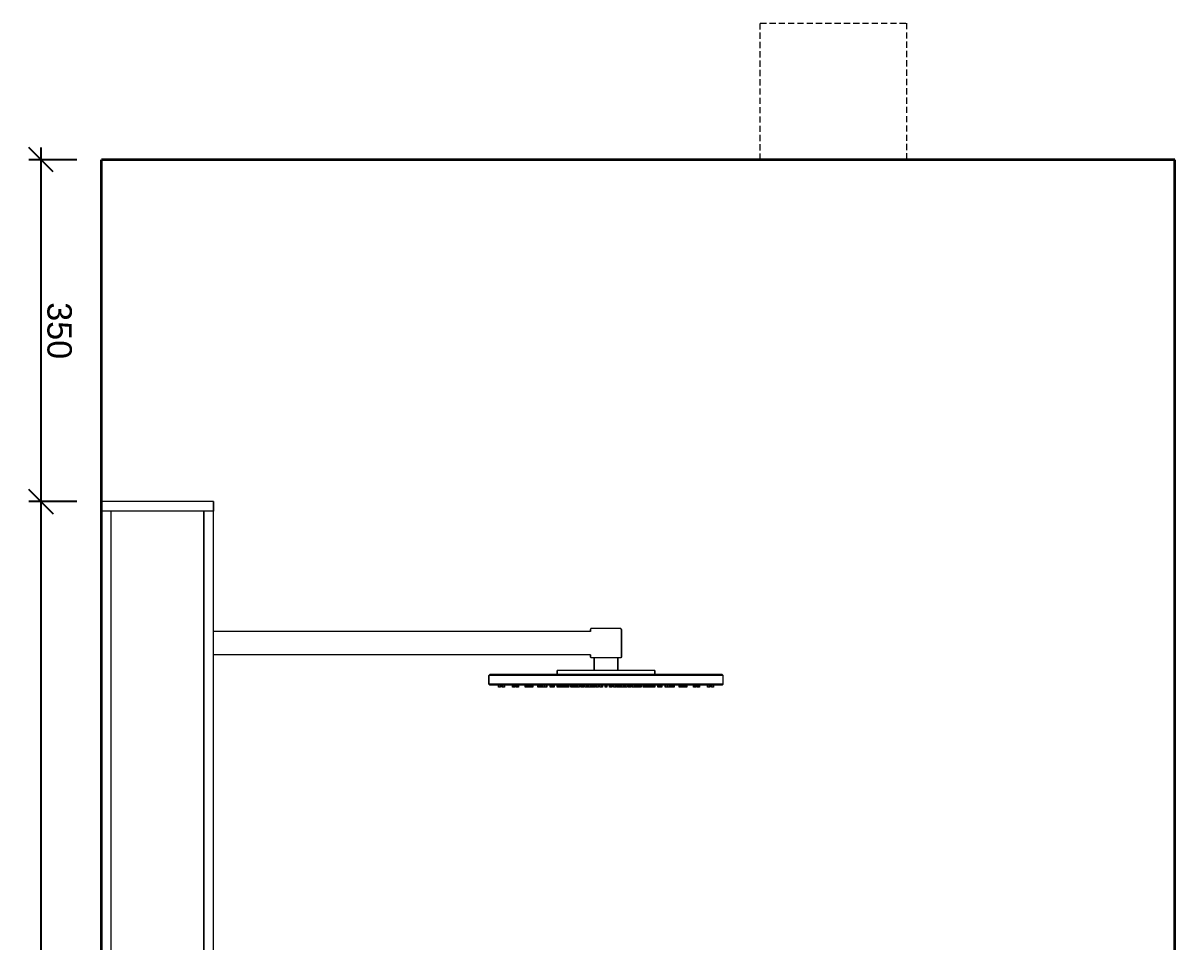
# Model space of a CAD drawing. Header units: millimetres. Extents: x 3767 to 22479, y 1034 to 12216.
# Drawn here: x 19497 to 20677, y 3227 to 4168 of the extents above; entities that cross this region are included whole.
import ezdxf

# ---------------------------------------------------------------- set-up
doc = ezdxf.new("R2010")
doc.units = ezdxf.units.MM
doc.linetypes.add('ČÁRKOVANÁ2', pattern=[9.525, 6.35, -3.175])
for name, color, linetype, lineweight in [('3', 7, 'ČÁRKOVANÁ2', 0), ('dim', 4, 'Continuous', 0), ('equipments', 137, 'Continuous', 13), ('section', 5, 'Continuous', 35)]:
    doc.layers.add(name, color=color, linetype=linetype, lineweight=lineweight)
doc.styles.add('ARIAL', font='arial.ttf')
doc.dimstyles.new('25', dxfattribs={"dimtxt": 25, "dimasz": 25, "dimexe": 12.5, "dimexo": 25, "dimgap": 6.25, "dimtad": 1, "dimdec": 0, "dimdsep": 46, "dimlunit": 6, "dimtxsty": 'ARIAL', "dimblk": 'OBLIQUE', "dimcen": 25, "dimdle": 12.5, "dimclrd": 256, "dimclre": 256, "dimclrt": 2, "dimadec": 0, "dimazin": 0, "dimtfac": 1, "dimtdec": 0, "dimtmove": 0, "dimatfit": 1, "dimldrblk": 'DOTSMALL', "dimfxl": 1, "dimtvp": 1, "dimtolj": 1, "dimtzin": 0, "dimarcsym": 0})

# ---------------------------------------------------------------- blocks, each defined once
blk = doc.blocks.new('A$C59824428')
at = {"layer": 'equipments'}
for p, q in [((522, 1932.8429), (522, 1922.8429)), ((522, 1932.8429), (637, 1932.8429)), ((522, 1922.8429), (522, 1932.8429)), ((637, 1932.8429), (637, 1922.8429)), ((637, 1922.8429), (637, 1932.8429)), ((522, 532.8429), (522, 1922.8429)), ((522, 532.8429), (522, 1922.8429)), ((522, 1922.8429), (637, 1922.8429)), ((522, 1922.8429), (532, 1922.8429)), ((532, 532.8429), (532, 1922.8429)), ((532, 1922.8429), (532, 1517.8429)), ((532, 1922.8429), (532, 1462.8429)), ((532, 1922.8429), (533.71, 1922.8429)), ((533.71, 1922.8429), (538.27, 1922.8429)), ((538.27, 1922.8429), (545.87, 1922.8429)), ((545.87, 1922.8429), (555.94, 1922.8429)), ((555.94, 1922.8429), (567.34, 1922.8429)), ((567.34, 1922.8429), (579.5, 1922.8429)), ((579.5, 1922.8429), (591.66, 1922.8429)), ((591.66, 1922.8429), (603.06, 1922.8429)), ((603.06, 1922.8429), (613.13, 1922.8429)), ((613.13, 1922.8429), (620.73, 1922.8429)), ((620.73, 1922.8429), (625.29, 1922.8429)), ((625.29, 1922.8429), (627, 1922.8429)), ((627, 532.8429), (627, 1922.8429)), ((627, 532.8429), (627, 1922.8429)), ((627, 1462.8429), (627, 1922.8429)), ((627, 1922.8429), (637, 1922.8429)), ((637, 532.8429), (637, 1922.8429)), ((637, 532.8429), (637, 1922.8429)), ((104, 1801.8429), (104.64, 1802.8429)), ((104, 1773.8429), (104, 1801.8429)), ((104, 1801.8429), (104, 1773.8429)), ((104.64, 1802.8429), (105.216, 1802.8429)), ((105.216, 1802.8429), (106.688, 1802.8429)), ((106.688, 1802.8429), (109.184, 1802.8429)), ((109.184, 1802.8429), (112.384, 1802.8429)), ((112.384, 1802.8429), (116.032, 1802.8429)), ((116.032, 1802.8429), (120, 1802.8429)), ((120, 1802.8429), (123.968, 1802.8429)), ((123.968, 1802.8429), (127.616, 1802.8429)), ((127.616, 1802.8429), (130.816, 1802.8429)), ((130.816, 1802.8429), (133.312, 1802.8429)), ((133.312, 1802.8429), (134.784, 1802.8429)), ((134.784, 1802.8429), (135.36, 1802.8429)), ((135.36, 1802.8429), (136, 1801.8429)), ((136, 1801.8429), (136, 1799.8332)), ((136, 1799.8332), (136, 1801.8429)), ((136, 1799.8429), (522, 1799.8429)), ((136, 1799.8429), (522, 1799.8429)), ((104, 1773.8429), (104.64, 1772.8429)), ((104.64, 1772.8429), (105.216, 1772.8429)), ((105.216, 1772.8429), (106.688, 1772.8429)), ((106.688, 1772.8429), (108, 1772.8429)), ((106.688, 1772.8429), (109.184, 1772.8429)), ((108, 1759.8429), (108, 1772.8429)), ((108, 1772.8429), (108, 1759.8429)), ((108, 1772.8429), (108.4, 1772.8429)), ((108.4, 1772.8429), (109.6, 1772.8429)), ((109.184, 1772.8429), (112.384, 1772.8429)), ((109.6, 1772.8429), (111.5, 1772.8429)), ((111.5, 1772.8429), (114, 1772.8429)), ((112.384, 1772.8429), (116.032, 1772.8429)), ((114, 1772.8429), (116.9, 1772.8429)), ((116.032, 1772.8429), (120, 1772.8429)), ((116.9, 1772.8429), (120, 1772.8429)), ((120, 1772.8429), (123.1, 1772.8429)), ((120, 1772.8429), (123.968, 1772.8429)), ((123.1, 1772.8429), (126, 1772.8429)), ((123.968, 1772.8429), (127.616, 1772.8429)), ((126, 1772.8429), (128.5, 1772.8429)), ((127.616, 1772.8429), (130.816, 1772.8429)), ((128.5, 1772.8429), (130.4, 1772.8429)), ((130.4, 1772.8429), (131.6, 1772.8429)), ((130.816, 1772.8429), (133.312, 1772.8429)), ((131.6, 1772.8429), (132, 1772.8429)), ((132, 1759.8429), (132, 1772.8429)), ((132, 1772.8429), (132, 1759.8429)), ((132, 1772.8429), (133.312, 1772.8429)), ((133.312, 1772.8429), (134.784, 1772.8429)), ((134.784, 1772.8429), (135.36, 1772.8429)), ((135.36, 1772.8429), (136, 1773.8429)), ((135.9589, 1775.8429), (522, 1775.8429)), ((136, 1775.8429), (136, 1773.8429)), ((136, 1773.8429), (136, 1775.8429)), ((70, 1759.8429), (70, 1755.8429)), ((70, 1759.8429), (70.5, 1759.8429)), ((70, 1755.8429), (70, 1759.8429)), ((70.5, 1759.8429), (71.8, 1759.8429)), ((71.8, 1759.8429), (73.9, 1759.8429)), ((73.9, 1759.8429), (76.7, 1759.8429)), ((76.7, 1759.8429), (80.4, 1759.8429)), ((80.4, 1759.8429), (84.7, 1759.8429)), ((84.7, 1759.8429), (89.6, 1759.8429)), ((89.6, 1759.8429), (95.1, 1759.8429)), ((95.1, 1759.8429), (100.9, 1759.8429)), ((100.9, 1759.8429), (107.1, 1759.8429)), ((107.1, 1759.8429), (113.5, 1759.8429)), ((113.5, 1759.8429), (120, 1759.8429)), ((120, 1759.8429), (126.5, 1759.8429)), ((126.5, 1759.8429), (132.9, 1759.8429)), ((132.9, 1759.8429), (139.1, 1759.8429)), ((139.1, 1759.8429), (144.9, 1759.8429)), ((144.9, 1759.8429), (150.4, 1759.8429)), ((150.4, 1759.8429), (155.3, 1759.8429)), ((155.3, 1759.8429), (159.6, 1759.8429)), ((159.6, 1759.8429), (163.3, 1759.8429)), ((163.3, 1759.8429), (166.1, 1759.8429)), ((166.1, 1759.8429), (168.2, 1759.8429)), ((168.2, 1759.8429), (169.5, 1759.8429)), ((169.5, 1759.8429), (170, 1759.8429)), ((170, 1755.8429), (170, 1759.8429)), ((170, 1759.8429), (170, 1755.8429)), ((0, 1754.8429), (1, 1755.8429)), ((0, 1754.8429), (1, 1755.8429)), ((0, 1754.8429), (1.2, 1754.8429)), ((0, 1754.8429), (1.2, 1754.8429)), ((0, 1745.8429), (0, 1754.8429)), ((1, 1755.8429), (2.2, 1755.8429)), ((1.2, 1754.8429), (4.3, 1754.8429)), ((1.2, 1754.8429), (4.3, 1754.8429)), ((2.2, 1755.8429), (5.3, 1755.8429)), ((2.2, 1755.8429), (5.3, 1755.8429)), ((4.3, 1754.8429), (9.4, 1754.8429)), ((4.3, 1754.8429), (9.4, 1754.8429)), ((5.3, 1755.8429), (10.3, 1755.8429)), ((9.4, 1754.8429), (16.1, 1754.8429)), ((10.3, 1755.8429), (16.9, 1755.8429)), ((16.1, 1754.8429), (25, 1754.8429)), ((16.9, 1755.8429), (25.8, 1755.8429)), ((25, 1754.8429), (35.3, 1754.8429)), ((25.8, 1755.8429), (36, 1755.8429)), ((35.3, 1754.8429), (47.1, 1754.8429)), ((36, 1755.8429), (47.7, 1755.8429)), ((47.1, 1754.8429), (60.3, 1754.8429)), ((47.7, 1755.8429), (60.8, 1755.8429)), ((60.3, 1754.8429), (74.2, 1754.8429)), ((60.8, 1755.8429), (74.5, 1755.8429)), ((74.2, 1754.8429), (89, 1754.8429)), ((74.5, 1755.8429), (89.3, 1755.8429)), ((89, 1754.8429), (104.4, 1754.8429)), ((89.3, 1755.8429), (104.4, 1755.8429)), ((104.4, 1755.8429), (120, 1755.8429)), ((104.4, 1754.8429), (120, 1754.8429)), ((120, 1755.8429), (135.6, 1755.8429)), ((120, 1754.8429), (135.6, 1754.8429)), ((135.6, 1755.8429), (150.7, 1755.8429)), ((135.6, 1754.8429), (151, 1754.8429)), ((150.7, 1755.8429), (165.5, 1755.8429)), ((151, 1754.8429), (165.8, 1754.8429)), ((165.5, 1755.8429), (179.2, 1755.8429)), ((165.8, 1754.8429), (179.7, 1754.8429)), ((179.2, 1755.8429), (192.3, 1755.8429)), ((179.7, 1754.8429), (192.9, 1754.8429)), ((192.3, 1755.8429), (204, 1755.8429)), ((192.9, 1754.8429), (204.7, 1754.8429)), ((204, 1755.8429), (214.2, 1755.8429)), ((204.7, 1754.8429), (215, 1754.8429)), ((214.2, 1755.8429), (223.1, 1755.8429)), ((215, 1754.8429), (223.9, 1754.8429)), ((223.1, 1755.8429), (229.7, 1755.8429)), ((223.9, 1754.8429), (230.6, 1754.8429)), ((229.7, 1755.8429), (234.7, 1755.8429)), ((230.6, 1754.8429), (235.7, 1754.8429)), ((234.7, 1755.8429), (237.8, 1755.8429)), ((235.7, 1754.8429), (238.8, 1754.8429)), ((237.8, 1755.8429), (239, 1755.8429)), ((238.8, 1754.8429), (240, 1754.8429)), ((239, 1755.8429), (240, 1754.8429)), ((240, 1745.8429), (240, 1754.8429)), ((240, 1754.8429), (240, 1745.8429)), ((0, 1745.8429), (1, 1744.8429)), ((0, 1745.8429), (1.2, 1745.8429)), ((0, 1745.8429), (1, 1744.8429)), ((0, 1745.8429), (1.2, 1745.8429)), ((1, 1744.8429), (2.2, 1744.8429)), ((1.2, 1745.8429), (4.3, 1745.8429)), ((1.2, 1745.8429), (4.3, 1745.8429)), ((2.2, 1744.8429), (5.3, 1744.8429)), ((4.3, 1745.8429), (9.4, 1745.8429)), ((5.3, 1744.8429), (10, 1744.8429)), ((5.3, 1744.8429), (10.3, 1744.8429)), ((9.4, 1745.8429), (16.1, 1745.8429)), ((10, 1742.8429), (10, 1744.8429)), ((10, 1744.8429), (12, 1744.8429)), ((10, 1744.8429), (10, 1742.8429)), ((10, 1742.8429), (12, 1742.8429)), ((10.3, 1744.8429), (16.9, 1744.8429)), ((12, 1742.8429), (12, 1744.8429)), ((12, 1744.8429), (13.4893, 1744.8429)), ((12, 1744.8429), (12, 1742.8429)), ((13.4893, 1744.8429), (13.4893, 1742.8429)), ((13.4893, 1744.8429), (14.007, 1744.8429)), ((13.4893, 1742.8429), (13.4893, 1744.8429)), ((13.4893, 1742.8429), (15.4212, 1742.8429)), ((13.4893, 1742.8429), (14.007, 1742.8429)), ((14.007, 1744.8429), (15.9388, 1744.8429)), ((14.007, 1744.8429), (14.007, 1742.8429)), ((14.007, 1742.8429), (14.007, 1744.8429)), ((14.007, 1742.8429), (15.9388, 1742.8429)), ((15.4212, 1742.8429), (15.9388, 1742.8429)), ((15.9388, 1742.8429), (15.9388, 1744.8429)), ((15.9388, 1744.8429), (16.9, 1744.8429)), ((15.9388, 1744.8429), (15.9388, 1742.8429)), ((16.1, 1745.8429), (25, 1745.8429)), ((16.9, 1744.8429), (24.2372, 1744.8429)), ((16.9, 1744.8429), (25.8, 1744.8429)), ((24.2372, 1744.8429), (24.2372, 1742.8429)), ((24.2372, 1744.8429), (25.2372, 1744.8429)), ((24.2372, 1742.8429), (24.2372, 1744.8429)), ((24.2372, 1742.8429), (25.9693, 1742.8429)), ((24.2372, 1742.8429), (25.2372, 1742.8429)), ((25, 1745.8429), (35.3, 1745.8429)), ((25, 1742.8429), (27, 1742.8429)), ((25.2372, 1744.8429), (26.9693, 1744.8429)), ((25.2372, 1744.8429), (25.2372, 1742.8429)), ((25.2372, 1742.8429), (25.2372, 1744.8429)), ((25.2372, 1742.8429), (26.9693, 1742.8429)), ((25.8, 1744.8429), (36, 1744.8429)), ((25.9693, 1742.8429), (26.9693, 1742.8429)), ((26.9693, 1742.8429), (26.9693, 1744.8429)), ((26.9693, 1744.8429), (26.9693, 1742.8429)), ((27, 1742.8429), (27, 1744.8429)), ((27, 1744.8429), (27.9782, 1744.8429)), ((27, 1744.8429), (27, 1742.8429)), ((27.9782, 1744.8429), (27.9782, 1742.8429)), ((27.9782, 1744.8429), (28.4959, 1744.8429)), ((27.9782, 1742.8429), (27.9782, 1744.8429)), ((27.9782, 1742.8429), (29.9101, 1742.8429)), ((27.9782, 1742.8429), (28.4959, 1742.8429)), ((28.4959, 1742.8429), (28.4959, 1744.8429)), ((28.4959, 1744.8429), (30.4277, 1744.8429)), ((28.4959, 1744.8429), (28.4959, 1742.8429)), ((28.4959, 1742.8429), (30.4277, 1742.8429)), ((29.9101, 1742.8429), (30.4277, 1742.8429)), ((30.4277, 1742.8429), (30.4277, 1744.8429)), ((30.4277, 1744.8429), (36, 1744.8429)), ((30.4277, 1744.8429), (30.4277, 1742.8429)), ((35.3, 1745.8429), (47.1, 1745.8429)), ((36, 1744.8429), (37.2276, 1744.8429)), ((36, 1744.8429), (47.7, 1744.8429)), ((37.2276, 1742.8429), (37.2276, 1744.8429)), ((37.2276, 1744.8429), (37.2276, 1742.8429)), ((37.2276, 1744.8429), (38.2276, 1744.8429)), ((37.2276, 1742.8429), (38.9596, 1742.8429)), ((37.2276, 1742.8429), (38.2276, 1742.8429)), ((38.2276, 1742.8429), (38.2276, 1744.8429)), ((38.2276, 1744.8429), (39.9596, 1744.8429)), ((38.2276, 1744.8429), (38.2276, 1742.8429)), ((38.2276, 1742.8429), (39.9596, 1742.8429)), ((38.9596, 1742.8429), (39.9596, 1742.8429)), ((39.9596, 1742.8429), (39.9596, 1744.8429)), ((39.9596, 1744.8429), (39.9596, 1742.8429)), ((40, 1742.8429), (40, 1744.8429)), ((40, 1744.8429), (41.5111, 1744.8429)), ((40, 1744.8429), (40, 1742.8429)), ((40, 1742.8429), (42, 1742.8429)), ((41.5111, 1744.8429), (42.9254, 1744.8429)), ((41.5111, 1744.8429), (41.5111, 1742.8429)), ((41.5111, 1742.8429), (41.5111, 1744.8429)), ((41.5111, 1742.8429), (42.9254, 1742.8429)), ((42.4671, 1742.8429), (44.399, 1742.8429)), ((42.4671, 1742.8429), (42.9848, 1742.8429)), ((42.9254, 1744.8429), (44.3396, 1744.8429)), ((42.9254, 1744.8429), (42.9254, 1742.8429)), ((42.9254, 1742.8429), (42.9254, 1744.8429)), ((42.9254, 1742.8429), (44.3396, 1742.8429)), ((42.9848, 1742.8429), (44.9166, 1742.8429)), ((44.3396, 1742.8429), (44.3396, 1744.8429)), ((44.3396, 1744.8429), (44.9166, 1744.8429)), ((44.3396, 1744.8429), (44.3396, 1742.8429)), ((44.399, 1742.8429), (44.9166, 1742.8429)), ((44.9166, 1742.8429), (44.9166, 1744.8429)), ((44.9166, 1744.8429), (47.7, 1744.8429)), ((44.9166, 1744.8429), (44.9166, 1742.8429)), ((47.1, 1745.8429), (60.3, 1745.8429)), ((47.7, 1744.8429), (50.218, 1744.8429)), ((47.7, 1744.8429), (60.8, 1744.8429)), ((50.218, 1742.8429), (50.218, 1744.8429)), ((50.218, 1744.8429), (50.218, 1742.8429)), ((50.218, 1744.8429), (51.218, 1744.8429)), ((50.218, 1742.8429), (51.95, 1742.8429)), ((50.218, 1742.8429), (51.218, 1742.8429)), ((51.218, 1742.8429), (51.218, 1744.8429)), ((51.218, 1744.8429), (52.1177, 1744.8429)), ((51.218, 1744.8429), (51.218, 1742.8429)), ((51.218, 1742.8429), (52.95, 1742.8429)), ((51.95, 1742.8429), (52.95, 1742.8429)), ((52.1177, 1744.8429), (53.532, 1744.8429)), ((52.1177, 1744.8429), (52.1177, 1742.8429)), ((52.1177, 1742.8429), (52.1177, 1744.8429)), ((52.1177, 1742.8429), (53.532, 1742.8429)), ((53.532, 1742.8429), (53.532, 1744.8429)), ((53.532, 1744.8429), (54.9462, 1744.8429)), ((53.532, 1744.8429), (53.532, 1742.8429)), ((53.532, 1742.8429), (54.9462, 1742.8429)), ((54.9462, 1742.8429), (54.9462, 1744.8429)), ((54.9462, 1744.8429), (55, 1744.8429)), ((54.9462, 1744.8429), (54.9462, 1742.8429)), ((55, 1742.8429), (55, 1744.8429)), ((55, 1744.8429), (56.956, 1744.8429)), ((55, 1744.8429), (55, 1742.8429)), ((55, 1742.8429), (57, 1742.8429)), ((56.956, 1744.8429), (57.4736, 1744.8429)), ((56.956, 1744.8429), (56.956, 1742.8429)), ((56.956, 1742.8429), (56.956, 1744.8429)), ((56.956, 1742.8429), (58.8879, 1742.8429)), ((56.956, 1742.8429), (57.4736, 1742.8429)), ((57.4736, 1744.8429), (59.4055, 1744.8429)), ((57.4736, 1744.8429), (57.4736, 1742.8429)), ((57.4736, 1742.8429), (57.4736, 1744.8429)), ((57.4736, 1742.8429), (59.4055, 1742.8429)), ((58.8879, 1742.8429), (59.4055, 1742.8429)), ((59.4055, 1742.8429), (59.4055, 1744.8429)), ((59.4055, 1744.8429), (60.8, 1744.8429)), ((59.4055, 1744.8429), (59.4055, 1742.8429)), ((60.3, 1745.8429), (74.2, 1745.8429)), ((60.8, 1744.8429), (62.7243, 1744.8429)), ((60.8, 1744.8429), (74.5, 1744.8429)), ((62.7243, 1742.8429), (62.7243, 1744.8429)), ((62.7243, 1744.8429), (62.7243, 1742.8429)), ((62.7243, 1744.8429), (64.134, 1744.8429)), ((62.7243, 1742.8429), (64.1386, 1742.8429)), ((63.2083, 1742.8429), (64.9404, 1742.8429)), ((63.2083, 1742.8429), (64.2084, 1742.8429)), ((64.134, 1744.8429), (65.866, 1744.8429)), ((64.134, 1744.8429), (64.134, 1742.8429)), ((64.134, 1742.8429), (64.134, 1744.8429)), ((64.134, 1742.8429), (65.134, 1742.8429)), ((64.134, 1742.8429), (65.866, 1742.8429)), ((64.1386, 1742.8429), (65.5528, 1742.8429)), ((64.2084, 1742.8429), (65.9404, 1742.8429)), ((64.9404, 1742.8429), (65.9404, 1742.8429)), ((65.134, 1742.8429), (66.866, 1742.8429)), ((65.866, 1742.8429), (65.866, 1744.8429)), ((65.866, 1744.8429), (66.866, 1744.8429)), ((65.866, 1744.8429), (65.866, 1742.8429)), ((65.866, 1742.8429), (66.866, 1742.8429)), ((66.866, 1742.8429), (66.866, 1744.8429)), ((66.866, 1744.8429), (70, 1744.8429)), ((66.866, 1744.8429), (66.866, 1742.8429)), ((70, 1742.8429), (70, 1744.8429)), ((70, 1744.8429), (71.4449, 1744.8429)), ((70, 1744.8429), (70, 1742.8429)), ((70, 1742.8429), (72, 1742.8429)), ((71.4449, 1742.8429), (71.4449, 1744.8429)), ((71.4449, 1744.8429), (71.634, 1744.8429)), ((71.4449, 1744.8429), (71.4449, 1742.8429)), ((71.4449, 1742.8429), (73.3767, 1742.8429)), ((71.4449, 1742.8429), (71.9625, 1742.8429)), ((71.634, 1742.8429), (71.634, 1744.8429)), ((71.634, 1744.8429), (73.366, 1744.8429)), ((71.634, 1744.8429), (71.634, 1742.8429)), ((71.634, 1742.8429), (72.634, 1742.8429)), ((71.634, 1742.8429), (73.366, 1742.8429)), ((71.9625, 1742.8429), (73.8944, 1742.8429)), ((72.634, 1742.8429), (74.366, 1742.8429)), ((73.331, 1742.8429), (74.7452, 1742.8429)), ((73.366, 1742.8429), (73.366, 1744.8429)), ((73.366, 1744.8429), (74.366, 1744.8429)), ((73.366, 1744.8429), (73.366, 1742.8429)), ((73.366, 1742.8429), (74.366, 1742.8429)), ((73.3767, 1742.8429), (73.8944, 1742.8429)), ((74.2, 1745.8429), (89, 1745.8429)), ((74.366, 1742.8429), (74.366, 1744.8429)), ((74.366, 1744.8429), (74.366, 1742.8429)), ((74.366, 1744.8429), (74.7452, 1744.8429)), ((74.5, 1744.8429), (89.3, 1744.8429)), ((74.7452, 1742.8429), (74.7452, 1744.8429)), ((74.7452, 1744.8429), (76.1594, 1744.8429)), ((74.7452, 1744.8429), (74.7452, 1742.8429)), ((74.7452, 1742.8429), (76.1594, 1742.8429)), ((76.1594, 1742.8429), (76.1594, 1744.8429)), ((76.1594, 1744.8429), (76.1594, 1742.8429)), ((76.1987, 1742.8429), (76.1987, 1744.8429)), ((76.1987, 1744.8429), (76.1987, 1742.8429)), ((76.1987, 1744.8429), (77.1987, 1744.8429)), ((76.1987, 1742.8429), (77.9308, 1742.8429)), ((76.1987, 1742.8429), (77.1987, 1742.8429)), ((77.1987, 1742.8429), (77.1987, 1744.8429)), ((77.1987, 1744.8429), (78.9308, 1744.8429)), ((77.1987, 1744.8429), (77.1987, 1742.8429)), ((77.1987, 1742.8429), (78.9308, 1742.8429)), ((77.9308, 1742.8429), (78.9308, 1742.8429)), ((78.9308, 1742.8429), (78.9308, 1744.8429)), ((78.9308, 1744.8429), (79.134, 1744.8429)), ((78.9308, 1744.8429), (78.9308, 1742.8429)), ((79.134, 1744.8429), (79.134, 1742.8429)), ((79.134, 1744.8429), (80.866, 1744.8429)), ((79.134, 1742.8429), (79.134, 1744.8429)), ((79.134, 1742.8429), (80.134, 1742.8429)), ((79.134, 1742.8429), (80.866, 1742.8429)), ((80.134, 1742.8429), (81.866, 1742.8429)), ((80.866, 1742.8429), (80.866, 1744.8429)), ((80.866, 1744.8429), (81.866, 1744.8429)), ((80.866, 1744.8429), (80.866, 1742.8429)), ((80.866, 1742.8429), (81.866, 1742.8429)), ((81.866, 1742.8429), (81.866, 1744.8429)), ((81.866, 1744.8429), (83.9376, 1744.8429)), ((81.866, 1744.8429), (81.866, 1742.8429)), ((83.9376, 1742.8429), (83.9376, 1744.8429)), ((83.9376, 1744.8429), (83.9376, 1742.8429)), ((83.9376, 1744.8429), (85.3518, 1744.8429)), ((83.9376, 1742.8429), (85.3518, 1742.8429)), ((85, 1742.8429), (87, 1742.8429)), ((85.3518, 1742.8429), (85.3518, 1744.8429)), ((85.3518, 1744.8429), (86.634, 1744.8429)), ((85.3518, 1744.8429), (85.3518, 1742.8429)), ((85.3518, 1742.8429), (86.766, 1742.8429)), ((85.9338, 1742.8429), (87.8656, 1742.8429)), ((85.9338, 1742.8429), (86.4514, 1742.8429)), ((86.4514, 1742.8429), (88.3833, 1742.8429)), ((86.634, 1744.8429), (88.366, 1744.8429)), ((86.634, 1744.8429), (86.634, 1742.8429)), ((86.634, 1742.8429), (86.634, 1744.8429)), ((86.634, 1742.8429), (87.634, 1742.8429)), ((86.634, 1742.8429), (88.366, 1742.8429)), ((87.634, 1742.8429), (89.366, 1742.8429)), ((87.8656, 1742.8429), (88.3833, 1742.8429)), ((88.366, 1742.8429), (88.366, 1744.8429)), ((88.366, 1744.8429), (89.366, 1744.8429)), ((88.366, 1744.8429), (88.366, 1742.8429)), ((88.366, 1742.8429), (89.366, 1742.8429)), ((89, 1745.8429), (104.4, 1745.8429)), ((89.1891, 1742.8429), (90.9212, 1742.8429)), ((89.1891, 1742.8429), (90.1891, 1742.8429)), ((89.3, 1744.8429), (104.4, 1744.8429)), ((89.366, 1742.8429), (89.366, 1744.8429)), ((89.366, 1744.8429), (90.1891, 1744.8429)), ((89.366, 1744.8429), (89.366, 1742.8429)), ((90.1891, 1742.8429), (90.1891, 1744.8429)), ((90.1891, 1744.8429), (90.564, 1744.8429)), ((90.1891, 1744.8429), (90.1891, 1742.8429)), ((90.1891, 1742.8429), (91.9212, 1742.8429)), ((90.564, 1744.8429), (92.4958, 1744.8429)), ((90.564, 1744.8429), (90.564, 1742.8429)), ((90.564, 1742.8429), (90.564, 1744.8429)), ((90.564, 1742.8429), (91.0816, 1742.8429)), ((90.564, 1742.8429), (92.4958, 1742.8429)), ((90.9212, 1742.8429), (91.9212, 1742.8429)), ((91.0816, 1742.8429), (93.0135, 1742.8429)), ((92.4958, 1744.8429), (93.0135, 1744.8429)), ((92.4958, 1744.8429), (92.4958, 1742.8429)), ((92.4958, 1742.8429), (92.4958, 1744.8429)), ((92.4958, 1742.8429), (93.0135, 1742.8429)), ((93.0135, 1742.8429), (93.0135, 1744.8429)), ((93.0135, 1744.8429), (94.134, 1744.8429)), ((93.0135, 1744.8429), (93.0135, 1742.8429)), ((94.134, 1742.8429), (94.134, 1744.8429)), ((94.134, 1744.8429), (94.134, 1742.8429)), ((94.134, 1744.8429), (94.4463, 1744.8429)), ((94.134, 1742.8429), (95.134, 1742.8429)), ((94.134, 1742.8429), (95.866, 1742.8429)), ((94.4463, 1742.8429), (94.4463, 1744.8429)), ((94.4463, 1744.8429), (96.3781, 1744.8429)), ((94.4463, 1744.8429), (94.4463, 1742.8429)), ((94.4463, 1742.8429), (94.9639, 1742.8429)), ((94.4463, 1742.8429), (96.3781, 1742.8429)), ((94.5442, 1742.8429), (95.9584, 1742.8429)), ((94.9639, 1742.8429), (96.8958, 1742.8429)), ((95.134, 1742.8429), (96.866, 1742.8429)), ((95.866, 1742.8429), (96.866, 1742.8429)), ((95.9584, 1742.8429), (97.3726, 1742.8429)), ((96.3781, 1742.8429), (96.3781, 1744.8429)), ((96.3781, 1744.8429), (96.8958, 1744.8429)), ((96.3781, 1744.8429), (96.3781, 1742.8429)), ((96.3781, 1742.8429), (96.8958, 1742.8429)), ((96.8958, 1742.8429), (96.8958, 1744.8429)), ((96.8958, 1744.8429), (97.3726, 1744.8429)), ((96.8958, 1744.8429), (96.8958, 1742.8429)), ((97.3726, 1742.8429), (97.3726, 1744.8429)), ((97.3726, 1744.8429), (98.3286, 1744.8429)), ((97.3726, 1744.8429), (97.3726, 1742.8429)), ((98.3286, 1744.8429), (98.3286, 1742.8429)), ((98.3286, 1744.8429), (100.26, 1744.8429)), ((98.3286, 1742.8429), (98.3286, 1744.8429)), ((98.3286, 1742.8429), (98.8462, 1742.8429)), ((98.3286, 1742.8429), (100.26, 1742.8429)), ((98.8462, 1742.8429), (100.778, 1742.8429)), ((100, 1742.8429), (102, 1742.8429)), ((100.26, 1744.8429), (100.778, 1744.8429)), ((100.26, 1744.8429), (100.26, 1742.8429)), ((100.26, 1742.8429), (100.26, 1744.8429)), ((100.26, 1742.8429), (100.778, 1742.8429)), ((100.423, 1742.8429), (102.355, 1742.8429)), ((100.423, 1742.8429), (100.94, 1742.8429)), ((100.778, 1742.8429), (100.778, 1744.8429)), ((100.778, 1744.8429), (100.94, 1744.8429)), ((100.778, 1744.8429), (100.778, 1742.8429)), ((100.94, 1742.8429), (100.94, 1744.8429)), ((100.94, 1744.8429), (101.634, 1744.8429)), ((100.94, 1744.8429), (100.94, 1742.8429)), ((100.94, 1742.8429), (102.872, 1742.8429)), ((101.634, 1742.8429), (101.634, 1744.8429)), ((101.634, 1744.8429), (102.211, 1744.8429)), ((101.634, 1744.8429), (101.634, 1742.8429)), ((101.634, 1742.8429), (102.634, 1742.8429)), ((101.634, 1742.8429), (103.366, 1742.8429)), ((102.179, 1742.8429), (103.912, 1742.8429)), ((102.179, 1742.8429), (103.179, 1742.8429)), ((102.211, 1742.8429), (102.211, 1744.8429)), ((102.211, 1744.8429), (104.143, 1744.8429)), ((102.211, 1744.8429), (102.211, 1742.8429)), ((102.211, 1742.8429), (102.728, 1742.8429)), ((102.211, 1742.8429), (104.143, 1742.8429)), ((102.355, 1742.8429), (102.872, 1742.8429)), ((102.634, 1742.8429), (104.366, 1742.8429)), ((102.728, 1742.8429), (104.66, 1742.8429)), ((103.179, 1742.8429), (104.912, 1742.8429)), ((103.366, 1742.8429), (104.366, 1742.8429)), ((103.912, 1742.8429), (104.912, 1742.8429)), ((104.143, 1742.8429), (104.143, 1744.8429)), ((104.143, 1744.8429), (104.66, 1744.8429)), ((104.143, 1744.8429), (104.143, 1742.8429)), ((104.143, 1742.8429), (104.66, 1742.8429)), ((104.4, 1745.8429), (120, 1745.8429)), ((104.4, 1744.8429), (120, 1744.8429)), ((104.66, 1742.8429), (104.66, 1744.8429)), ((104.66, 1744.8429), (104.912, 1744.8429)), ((104.66, 1744.8429), (104.66, 1742.8429)), ((104.912, 1742.8429), (104.912, 1744.8429)), ((104.912, 1744.8429), (105.151, 1744.8429)), ((104.912, 1744.8429), (104.912, 1742.8429)), ((105.151, 1742.8429), (105.151, 1744.8429)), ((105.151, 1744.8429), (105.151, 1742.8429)), ((105.151, 1744.8429), (106.093, 1744.8429)), ((105.151, 1742.8429), (106.565, 1742.8429)), ((106.093, 1744.8429), (108.025, 1744.8429)), ((106.093, 1744.8429), (106.093, 1742.8429)), ((106.093, 1742.8429), (106.093, 1744.8429)), ((106.093, 1742.8429), (106.611, 1742.8429)), ((106.093, 1742.8429), (108.025, 1742.8429)), ((106.565, 1742.8429), (107.979, 1742.8429)), ((106.611, 1742.8429), (108.543, 1742.8429)), ((108.025, 1742.8429), (108.025, 1744.8429)), ((108.025, 1744.8429), (108.543, 1744.8429)), ((108.025, 1744.8429), (108.025, 1742.8429)), ((108.025, 1742.8429), (108.543, 1742.8429)), ((108.543, 1742.8429), (108.543, 1744.8429)), ((108.543, 1744.8429), (109.134, 1744.8429)), ((108.543, 1744.8429), (108.543, 1742.8429)), ((109.134, 1742.8429), (109.134, 1744.8429)), ((109.134, 1744.8429), (109.134, 1742.8429)), ((109.134, 1744.8429), (109.975, 1744.8429)), ((109.134, 1742.8429), (110.134, 1742.8429)), ((109.134, 1742.8429), (110.866, 1742.8429)), ((109.975, 1742.8429), (109.975, 1744.8429)), ((109.975, 1744.8429), (111.907, 1744.8429)), ((109.975, 1744.8429), (109.975, 1742.8429)), ((109.975, 1742.8429), (110.493, 1742.8429)), ((109.975, 1742.8429), (111.907, 1742.8429)), ((110.134, 1742.8429), (111.866, 1742.8429)), ((110.493, 1742.8429), (112.425, 1742.8429)), ((110.866, 1742.8429), (111.866, 1742.8429)), ((111.907, 1742.8429), (111.907, 1744.8429)), ((111.907, 1744.8429), (112.425, 1744.8429)), ((111.907, 1744.8429), (111.907, 1742.8429)), ((111.907, 1742.8429), (112.425, 1742.8429)), ((112.425, 1742.8429), (112.425, 1744.8429)), ((112.425, 1744.8429), (113.858, 1744.8429)), ((112.425, 1744.8429), (112.425, 1742.8429)), ((113.858, 1744.8429), (113.858, 1742.8429)), ((113.858, 1744.8429), (115.79, 1744.8429)), ((113.858, 1742.8429), (113.858, 1744.8429)), ((113.858, 1742.8429), (114.375, 1742.8429)), ((113.858, 1742.8429), (115.79, 1742.8429)), ((114.375, 1742.8429), (116.307, 1742.8429)), ((115.79, 1744.8429), (116.307, 1744.8429)), ((115.79, 1744.8429), (115.79, 1742.8429)), ((115.79, 1742.8429), (115.79, 1744.8429)), ((115.79, 1742.8429), (116.307, 1742.8429)), ((116.307, 1742.8429), (116.307, 1744.8429)), ((116.307, 1744.8429), (119, 1744.8429)), ((116.307, 1744.8429), (116.307, 1742.8429)), ((119, 1744.8429), (119, 1742.8429)), ((119, 1744.8429), (121, 1744.8429)), ((119, 1742.8429), (119, 1744.8429)), ((119, 1742.8429), (121, 1742.8429)), ((120, 1745.8429), (135.6, 1745.8429)), ((120, 1744.8429), (135.6, 1744.8429)), ((121, 1744.8429), (121, 1742.8429)), ((121, 1744.8429), (123.693, 1744.8429)), ((121, 1742.8429), (121, 1744.8429)), ((123.693, 1742.8429), (123.693, 1744.8429)), ((123.693, 1744.8429), (123.693, 1742.8429)), ((123.693, 1744.8429), (124.21, 1744.8429)), ((123.693, 1742.8429), (124.21, 1742.8429)), ((123.693, 1742.8429), (125.625, 1742.8429)), ((124.21, 1742.8429), (124.21, 1744.8429)), ((124.21, 1744.8429), (124.21, 1742.8429)), ((124.21, 1744.8429), (126.142, 1744.8429)), ((124.21, 1742.8429), (126.142, 1742.8429)), ((125.625, 1742.8429), (126.142, 1742.8429)), ((126.142, 1742.8429), (126.142, 1744.8429)), ((126.142, 1744.8429), (126.142, 1742.8429)), ((126.142, 1744.8429), (127.575, 1744.8429)), ((127.575, 1742.8429), (127.575, 1744.8429)), ((127.575, 1744.8429), (127.575, 1742.8429)), ((127.575, 1744.8429), (128.093, 1744.8429)), ((127.575, 1742.8429), (128.093, 1742.8429)), ((127.575, 1742.8429), (129.507, 1742.8429)), ((128.093, 1742.8429), (128.093, 1744.8429)), ((128.093, 1744.8429), (128.093, 1742.8429)), ((128.093, 1744.8429), (130.025, 1744.8429)), ((128.093, 1742.8429), (130.025, 1742.8429)), ((128.134, 1742.8429), (129.134, 1742.8429)), ((128.134, 1742.8429), (129.866, 1742.8429)), ((129.134, 1742.8429), (130.866, 1742.8429)), ((129.507, 1742.8429), (130.025, 1742.8429)), ((129.866, 1742.8429), (130.866, 1742.8429)), ((130.025, 1742.8429), (130.025, 1744.8429)), ((130.025, 1744.8429), (130.025, 1742.8429)), ((130.025, 1744.8429), (130.866, 1744.8429)), ((130.866, 1742.8429), (130.866, 1744.8429)), ((130.866, 1744.8429), (130.866, 1742.8429)), ((130.866, 1744.8429), (131.457, 1744.8429)), ((131.457, 1742.8429), (131.457, 1744.8429)), ((131.457, 1744.8429), (131.457, 1742.8429)), ((131.457, 1744.8429), (131.975, 1744.8429)), ((131.457, 1742.8429), (131.975, 1742.8429)), ((131.457, 1742.8429), (133.389, 1742.8429)), ((131.975, 1742.8429), (131.975, 1744.8429)), ((131.975, 1744.8429), (131.975, 1742.8429)), ((131.975, 1744.8429), (133.907, 1744.8429)), ((131.975, 1742.8429), (133.907, 1742.8429)), ((132.021, 1742.8429), (133.435, 1742.8429)), ((133.389, 1742.8429), (133.907, 1742.8429)), ((133.435, 1742.8429), (134.849, 1742.8429)), ((133.907, 1742.8429), (133.907, 1744.8429)), ((133.907, 1744.8429), (133.907, 1742.8429)), ((133.907, 1744.8429), (134.849, 1744.8429)), ((134.849, 1742.8429), (134.849, 1744.8429)), ((134.849, 1744.8429), (134.849, 1742.8429)), ((134.849, 1744.8429), (135.088, 1744.8429)), ((135.088, 1742.8429), (135.088, 1744.8429)), ((135.088, 1744.8429), (135.088, 1742.8429)), ((135.088, 1744.8429), (135.34, 1744.8429)), ((135.088, 1742.8429), (136.821, 1742.8429)), ((135.088, 1742.8429), (136.088, 1742.8429)), ((135.34, 1742.8429), (135.34, 1744.8429)), ((135.34, 1744.8429), (135.34, 1742.8429)), ((135.34, 1744.8429), (135.857, 1744.8429)), ((135.34, 1742.8429), (135.857, 1742.8429)), ((135.34, 1742.8429), (137.272, 1742.8429)), ((135.6, 1745.8429), (151, 1745.8429)), ((135.6, 1744.8429), (150.7, 1744.8429)), ((135.634, 1742.8429), (136.634, 1742.8429)), ((135.634, 1742.8429), (137.366, 1742.8429)), ((135.857, 1742.8429), (135.857, 1744.8429)), ((135.857, 1744.8429), (135.857, 1742.8429)), ((135.857, 1744.8429), (137.789, 1744.8429)), ((135.857, 1742.8429), (137.789, 1742.8429)), ((136.088, 1742.8429), (137.821, 1742.8429)), ((136.634, 1742.8429), (138.366, 1742.8429)), ((136.821, 1742.8429), (137.821, 1742.8429)), ((137.128, 1742.8429), (139.06, 1742.8429)), ((137.128, 1742.8429), (137.645, 1742.8429)), ((137.272, 1742.8429), (137.789, 1742.8429)), ((137.366, 1742.8429), (138.366, 1742.8429)), ((137.645, 1742.8429), (139.577, 1742.8429)), ((137.789, 1742.8429), (137.789, 1744.8429)), ((137.789, 1744.8429), (137.789, 1742.8429)), ((137.789, 1744.8429), (138.366, 1744.8429)), ((138, 1742.8429), (140, 1742.8429)), ((138.366, 1742.8429), (138.366, 1744.8429)), ((138.366, 1744.8429), (138.366, 1742.8429)), ((138.366, 1744.8429), (139.06, 1744.8429)), ((139.06, 1742.8429), (139.06, 1744.8429)), ((139.06, 1744.8429), (139.06, 1742.8429)), ((139.06, 1744.8429), (139.222, 1744.8429)), ((139.06, 1742.8429), (139.577, 1742.8429)), ((139.222, 1742.8429), (139.222, 1744.8429)), ((139.222, 1744.8429), (139.222, 1742.8429)), ((139.222, 1744.8429), (139.74, 1744.8429)), ((139.222, 1742.8429), (139.74, 1742.8429)), ((139.222, 1742.8429), (141.154, 1742.8429)), ((139.74, 1742.8429), (139.74, 1744.8429)), ((139.74, 1744.8429), (139.74, 1742.8429)), ((139.74, 1744.8429), (141.671, 1744.8429)), ((139.74, 1742.8429), (141.671, 1742.8429)), ((141.154, 1742.8429), (141.671, 1742.8429)), ((141.671, 1742.8429), (141.671, 1744.8429)), ((141.671, 1744.8429), (141.671, 1742.8429)), ((141.671, 1744.8429), (142.627, 1744.8429)), ((142.627, 1742.8429), (142.627, 1744.8429)), ((142.627, 1744.8429), (142.627, 1742.8429)), ((142.627, 1744.8429), (143.104, 1744.8429)), ((142.627, 1742.8429), (144.042, 1742.8429)), ((143.104, 1742.8429), (143.104, 1744.8429)), ((143.104, 1744.8429), (143.104, 1742.8429)), ((143.104, 1744.8429), (143.622, 1744.8429)), ((143.104, 1742.8429), (143.622, 1742.8429)), ((143.104, 1742.8429), (145.036, 1742.8429)), ((143.134, 1742.8429), (144.134, 1742.8429)), ((143.134, 1742.8429), (144.866, 1742.8429)), ((143.622, 1742.8429), (143.622, 1744.8429)), ((143.622, 1744.8429), (143.622, 1742.8429)), ((143.622, 1744.8429), (145.554, 1744.8429)), ((143.622, 1742.8429), (145.554, 1742.8429)), ((144.042, 1742.8429), (145.456, 1742.8429)), ((144.134, 1742.8429), (145.866, 1742.8429)), ((144.866, 1742.8429), (145.866, 1742.8429)), ((145.036, 1742.8429), (145.554, 1742.8429)), ((145.554, 1742.8429), (145.554, 1744.8429)), ((145.554, 1744.8429), (145.554, 1742.8429)), ((145.554, 1744.8429), (145.866, 1744.8429)), ((145.866, 1742.8429), (145.866, 1744.8429)), ((145.866, 1744.8429), (145.866, 1742.8429)), ((145.866, 1744.8429), (146.987, 1744.8429)), ((146.987, 1742.8429), (146.987, 1744.8429)), ((146.987, 1744.8429), (146.987, 1742.8429)), ((146.987, 1744.8429), (147.504, 1744.8429)), ((146.987, 1742.8429), (147.504, 1742.8429)), ((146.987, 1742.8429), (148.918, 1742.8429)), ((147.504, 1742.8429), (147.504, 1744.8429)), ((147.504, 1744.8429), (149.436, 1744.8429)), ((147.504, 1742.8429), (149.436, 1742.8429)), ((148.079, 1742.8429), (149.811, 1742.8429)), ((148.079, 1742.8429), (149.079, 1742.8429)), ((148.918, 1742.8429), (149.436, 1742.8429)), ((149.079, 1742.8429), (150.811, 1742.8429)), ((149.436, 1742.8429), (149.436, 1744.8429)), ((149.436, 1744.8429), (149.436, 1742.8429)), ((149.436, 1744.8429), (149.811, 1744.8429)), ((149.811, 1742.8429), (149.811, 1744.8429)), ((149.811, 1744.8429), (149.811, 1742.8429)), ((149.811, 1744.8429), (150.634, 1744.8429)), ((149.811, 1742.8429), (150.811, 1742.8429)), ((150.634, 1742.8429), (150.634, 1744.8429)), ((150.634, 1744.8429), (150.634, 1742.8429)), ((150.634, 1744.8429), (151.634, 1744.8429)), ((150.634, 1742.8429), (151.634, 1742.8429)), ((150.634, 1742.8429), (152.366, 1742.8429)), ((150.7, 1744.8429), (165.5, 1744.8429)), ((151, 1745.8429), (165.8, 1745.8429)), ((151.617, 1742.8429), (153.549, 1742.8429)), ((151.617, 1742.8429), (152.134, 1742.8429)), ((151.634, 1742.8429), (151.634, 1744.8429)), ((151.634, 1744.8429), (151.634, 1742.8429)), ((151.634, 1744.8429), (153.366, 1744.8429)), ((151.634, 1742.8429), (153.366, 1742.8429)), ((152.134, 1742.8429), (154.066, 1742.8429)), ((152.366, 1742.8429), (153.366, 1742.8429)), ((153, 1742.8429), (155, 1742.8429)), ((153.234, 1742.8429), (154.648, 1742.8429)), ((153.366, 1742.8429), (153.366, 1744.8429)), ((153.366, 1744.8429), (153.366, 1742.8429)), ((153.366, 1744.8429), (154.648, 1744.8429)), ((153.549, 1742.8429), (154.066, 1742.8429)), ((154.648, 1742.8429), (154.648, 1744.8429)), ((154.648, 1744.8429), (154.648, 1742.8429)), ((154.648, 1744.8429), (156.062, 1744.8429)), ((154.648, 1742.8429), (156.062, 1742.8429)), ((156.062, 1742.8429), (156.062, 1744.8429)), ((156.062, 1744.8429), (156.062, 1742.8429)), ((156.062, 1744.8429), (158.134, 1744.8429)), ((158.134, 1742.8429), (158.134, 1744.8429)), ((158.134, 1744.8429), (158.134, 1742.8429)), ((158.134, 1744.8429), (159.134, 1744.8429)), ((158.134, 1742.8429), (159.134, 1742.8429)), ((158.134, 1742.8429), (159.866, 1742.8429)), ((159.134, 1742.8429), (159.134, 1744.8429)), ((159.134, 1744.8429), (159.134, 1742.8429)), ((159.134, 1744.8429), (160.866, 1744.8429)), ((159.134, 1742.8429), (160.866, 1742.8429)), ((159.866, 1742.8429), (160.866, 1742.8429)), ((160.866, 1742.8429), (160.866, 1744.8429)), ((160.866, 1744.8429), (160.866, 1742.8429)), ((160.866, 1744.8429), (161.069, 1744.8429)), ((161.069, 1742.8429), (161.069, 1744.8429)), ((161.069, 1744.8429), (161.069, 1742.8429)), ((161.069, 1744.8429), (162.801, 1744.8429)), ((161.069, 1742.8429), (162.801, 1742.8429)), ((161.069, 1742.8429), (162.069, 1742.8429)), ((162.069, 1742.8429), (163.801, 1742.8429)), ((162.801, 1742.8429), (162.801, 1744.8429)), ((162.801, 1744.8429), (162.801, 1742.8429)), ((162.801, 1744.8429), (163.801, 1744.8429)), ((162.801, 1742.8429), (163.801, 1742.8429)), ((163.801, 1742.8429), (163.801, 1744.8429)), ((163.801, 1744.8429), (163.801, 1742.8429)), ((163.841, 1742.8429), (163.841, 1744.8429)), ((163.841, 1744.8429), (163.841, 1742.8429)), ((163.841, 1744.8429), (165.255, 1744.8429)), ((163.841, 1742.8429), (165.255, 1742.8429)), ((165.255, 1742.8429), (165.255, 1744.8429)), ((165.255, 1744.8429), (165.255, 1742.8429)), ((165.255, 1744.8429), (165.634, 1744.8429)), ((165.255, 1742.8429), (166.669, 1742.8429)), ((165.5, 1744.8429), (179.2, 1744.8429)), ((165.634, 1742.8429), (165.634, 1744.8429)), ((165.634, 1744.8429), (165.634, 1742.8429)), ((165.634, 1744.8429), (166.634, 1744.8429)), ((165.634, 1742.8429), (166.634, 1742.8429)), ((165.634, 1742.8429), (167.366, 1742.8429)), ((165.8, 1745.8429), (179.7, 1745.8429)), ((166.106, 1742.8429), (168.037, 1742.8429)), ((166.106, 1742.8429), (166.623, 1742.8429)), ((166.623, 1742.8429), (168.555, 1742.8429)), ((166.634, 1742.8429), (166.634, 1744.8429)), ((166.634, 1744.8429), (166.634, 1742.8429)), ((166.634, 1744.8429), (168.366, 1744.8429)), ((166.634, 1742.8429), (168.366, 1742.8429)), ((167.366, 1742.8429), (168.366, 1742.8429)), ((168, 1742.8429), (170, 1742.8429)), ((168.037, 1742.8429), (168.555, 1742.8429)), ((168.366, 1742.8429), (168.366, 1744.8429)), ((168.366, 1744.8429), (168.366, 1742.8429)), ((168.366, 1744.8429), (168.555, 1744.8429)), ((168.555, 1742.8429), (168.555, 1744.8429)), ((168.555, 1744.8429), (168.555, 1742.8429)), ((168.555, 1744.8429), (170, 1744.8429)), ((170, 1742.8429), (170, 1744.8429)), ((170, 1744.8429), (170, 1742.8429)), ((170, 1744.8429), (173.134, 1744.8429)), ((173.134, 1742.8429), (173.134, 1744.8429)), ((173.134, 1744.8429), (173.134, 1742.8429)), ((173.134, 1744.8429), (174.134, 1744.8429)), ((173.134, 1742.8429), (174.134, 1742.8429)), ((173.134, 1742.8429), (174.866, 1742.8429)), ((174.06, 1742.8429), (175.792, 1742.8429)), ((174.06, 1742.8429), (175.06, 1742.8429)), ((174.134, 1742.8429), (174.134, 1744.8429)), ((174.134, 1744.8429), (174.134, 1742.8429)), ((174.134, 1744.8429), (175.866, 1744.8429)), ((174.134, 1742.8429), (175.866, 1742.8429)), ((174.447, 1742.8429), (175.861, 1742.8429)), ((174.866, 1742.8429), (175.866, 1742.8429)), ((175.06, 1742.8429), (176.792, 1742.8429)), ((175.792, 1742.8429), (176.792, 1742.8429)), ((175.861, 1742.8429), (177.276, 1742.8429)), ((175.866, 1742.8429), (175.866, 1744.8429)), ((175.866, 1744.8429), (175.866, 1742.8429)), ((175.866, 1744.8429), (177.276, 1744.8429)), ((177.276, 1742.8429), (177.276, 1744.8429)), ((177.276, 1744.8429), (177.276, 1742.8429)), ((177.276, 1744.8429), (179.2, 1744.8429)), ((179.2, 1744.8429), (192.3, 1744.8429)), ((179.2, 1744.8429), (180.595, 1744.8429)), ((179.7, 1745.8429), (192.9, 1745.8429)), ((180.595, 1742.8429), (180.595, 1744.8429)), ((180.595, 1744.8429), (180.595, 1742.8429)), ((180.595, 1744.8429), (182.526, 1744.8429)), ((180.595, 1742.8429), (182.526, 1742.8429)), ((180.595, 1742.8429), (181.112, 1742.8429)), ((181.112, 1742.8429), (183.044, 1742.8429)), ((182.526, 1742.8429), (182.526, 1744.8429)), ((182.526, 1744.8429), (182.526, 1742.8429)), ((182.526, 1744.8429), (183.044, 1744.8429)), ((182.526, 1742.8429), (183.044, 1742.8429)), ((183, 1742.8429), (185, 1742.8429)), ((183.044, 1742.8429), (183.044, 1744.8429)), ((183.044, 1744.8429), (183.044, 1742.8429)), ((183.044, 1744.8429), (185, 1744.8429)), ((185, 1742.8429), (185, 1744.8429)), ((185, 1744.8429), (185, 1742.8429)), ((185, 1744.8429), (185.054, 1744.8429)), ((185.054, 1742.8429), (185.054, 1744.8429)), ((185.054, 1744.8429), (185.054, 1742.8429)), ((185.054, 1744.8429), (186.468, 1744.8429)), ((185.054, 1742.8429), (186.468, 1742.8429)), ((186.468, 1742.8429), (186.468, 1744.8429)), ((186.468, 1744.8429), (186.468, 1742.8429)), ((186.468, 1744.8429), (187.882, 1744.8429)), ((186.468, 1742.8429), (187.882, 1742.8429)), ((187.05, 1742.8429), (188.782, 1742.8429)), ((187.05, 1742.8429), (188.05, 1742.8429)), ((187.882, 1742.8429), (187.882, 1744.8429)), ((187.882, 1744.8429), (188.782, 1744.8429)), ((187.882, 1744.8429), (187.882, 1742.8429)), ((188.05, 1742.8429), (189.782, 1742.8429)), ((188.782, 1742.8429), (188.782, 1744.8429)), ((188.782, 1744.8429), (188.782, 1742.8429)), ((188.782, 1744.8429), (189.782, 1744.8429)), ((188.782, 1742.8429), (189.782, 1742.8429)), ((189.782, 1742.8429), (189.782, 1744.8429)), ((189.782, 1744.8429), (189.782, 1742.8429)), ((189.782, 1744.8429), (192.3, 1744.8429)), ((192.3, 1744.8429), (204, 1744.8429)), ((192.3, 1744.8429), (195.083, 1744.8429)), ((192.9, 1745.8429), (204.7, 1745.8429)), ((195.083, 1742.8429), (195.083, 1744.8429)), ((195.083, 1744.8429), (195.083, 1742.8429)), ((195.083, 1744.8429), (195.66, 1744.8429)), ((195.083, 1742.8429), (197.015, 1742.8429)), ((195.083, 1742.8429), (195.601, 1742.8429)), ((195.601, 1742.8429), (197.533, 1742.8429)), ((195.66, 1742.8429), (195.66, 1744.8429)), ((195.66, 1744.8429), (195.66, 1742.8429)), ((195.66, 1744.8429), (197.075, 1744.8429)), ((195.66, 1742.8429), (197.075, 1742.8429)), ((197.015, 1742.8429), (197.533, 1742.8429)), ((197.075, 1742.8429), (197.075, 1744.8429)), ((197.075, 1744.8429), (197.075, 1742.8429)), ((197.075, 1744.8429), (198.489, 1744.8429)), ((197.075, 1742.8429), (198.489, 1742.8429)), ((198, 1742.8429), (200, 1742.8429)), ((198.489, 1742.8429), (198.489, 1744.8429)), ((198.489, 1744.8429), (198.489, 1742.8429)), ((198.489, 1744.8429), (200, 1744.8429)), ((200, 1742.8429), (200, 1744.8429)), ((200, 1744.8429), (200, 1742.8429)), ((200.04, 1742.8429), (200.04, 1744.8429)), ((200.04, 1744.8429), (200.04, 1742.8429)), ((200.04, 1744.8429), (201.772, 1744.8429)), ((200.04, 1742.8429), (201.772, 1742.8429)), ((200.04, 1742.8429), (201.04, 1742.8429)), ((201.04, 1742.8429), (202.772, 1742.8429)), ((201.772, 1742.8429), (201.772, 1744.8429)), ((201.772, 1744.8429), (201.772, 1742.8429)), ((201.772, 1744.8429), (202.772, 1744.8429)), ((201.772, 1742.8429), (202.772, 1742.8429)), ((202.772, 1742.8429), (202.772, 1744.8429)), ((202.772, 1744.8429), (202.772, 1742.8429)), ((202.772, 1744.8429), (204, 1744.8429)), ((204, 1744.8429), (214.2, 1744.8429)), ((204, 1744.8429), (209.572, 1744.8429)), ((204.7, 1745.8429), (215, 1745.8429)), ((209.572, 1742.8429), (209.572, 1744.8429)), ((209.572, 1744.8429), (209.572, 1742.8429)), ((209.572, 1744.8429), (211.504, 1744.8429)), ((209.572, 1742.8429), (211.504, 1742.8429)), ((209.572, 1742.8429), (210.09, 1742.8429)), ((210.09, 1742.8429), (212.022, 1742.8429)), ((211.504, 1742.8429), (211.504, 1744.8429)), ((211.504, 1744.8429), (211.504, 1742.8429)), ((211.504, 1744.8429), (212.022, 1744.8429)), ((211.504, 1742.8429), (212.022, 1742.8429)), ((212.022, 1742.8429), (212.022, 1744.8429)), ((212.022, 1744.8429), (212.022, 1742.8429)), ((212.022, 1744.8429), (213, 1744.8429)), ((213, 1742.8429), (213, 1744.8429)), ((213, 1744.8429), (213, 1742.8429)), ((213, 1742.8429), (215, 1742.8429)), ((213.031, 1742.8429), (213.031, 1744.8429)), ((213.031, 1744.8429), (213.031, 1742.8429)), ((213.031, 1744.8429), (214.763, 1744.8429)), ((213.031, 1742.8429), (214.763, 1742.8429)), ((213.031, 1742.8429), (214.031, 1742.8429)), ((214.031, 1742.8429), (215.763, 1742.8429)), ((214.2, 1744.8429), (223.1, 1744.8429)), ((214.763, 1742.8429), (214.763, 1744.8429)), ((214.763, 1744.8429), (214.763, 1742.8429)), ((214.763, 1744.8429), (215.763, 1744.8429)), ((214.763, 1742.8429), (215.763, 1742.8429)), ((215, 1745.8429), (223.9, 1745.8429)), ((215.763, 1742.8429), (215.763, 1744.8429)), ((215.763, 1744.8429), (215.763, 1742.8429)), ((215.763, 1744.8429), (223.1, 1744.8429)), ((223.1, 1744.8429), (229.7, 1744.8429)), ((223.1, 1744.8429), (224.061, 1744.8429)), ((223.9, 1745.8429), (230.6, 1745.8429)), ((224.061, 1742.8429), (224.061, 1744.8429)), ((224.061, 1744.8429), (224.061, 1742.8429)), ((224.061, 1744.8429), (225.993, 1744.8429)), ((224.061, 1742.8429), (225.993, 1742.8429)), ((224.061, 1742.8429), (224.579, 1742.8429)), ((224.579, 1742.8429), (226.511, 1742.8429)), ((225.993, 1742.8429), (225.993, 1744.8429)), ((225.993, 1744.8429), (225.993, 1742.8429)), ((225.993, 1744.8429), (226.511, 1744.8429)), ((225.993, 1742.8429), (226.511, 1742.8429)), ((226.511, 1742.8429), (226.511, 1744.8429)), ((226.511, 1744.8429), (226.511, 1742.8429)), ((226.511, 1744.8429), (228, 1744.8429)), ((228, 1742.8429), (228, 1744.8429)), ((228, 1744.8429), (228, 1742.8429)), ((228, 1744.8429), (230, 1744.8429)), ((228, 1742.8429), (230, 1742.8429)), ((229.7, 1744.8429), (234.7, 1744.8429)), ((230, 1742.8429), (230, 1744.8429)), ((230, 1744.8429), (230, 1742.8429)), ((230, 1744.8429), (234.7, 1744.8429)), ((230.6, 1745.8429), (235.7, 1745.8429)), ((234.7, 1744.8429), (237.8, 1744.8429)), ((235.7, 1745.8429), (238.8, 1745.8429)), ((237.8, 1744.8429), (239, 1744.8429)), ((238.8, 1745.8429), (240, 1745.8429)), ((239, 1744.8429), (240, 1745.8429)), ((532, 1507.8429), (532, 1517.8429)), ((532, 1517.8429), (532, 1507.8429))]:
    blk.add_line(p, q, dxfattribs=at)
blk = doc.blocks.new('_Oblique')
at = {"color": 0, "linetype": 'ByBlock', "lineweight": -2}
blk.add_line((-0.5, -0.5), (0.5, 0.5), dxfattribs=at)
blk = doc.blocks.new('*D216')
at = {"layer": 'Defpoints', "color": 0, "transparency": 16777216}
for p in [(19577.3, 4027.8), (19515.3, 3677.8), (19577.3, 3677.8)]:
    blk.add_point(p, dxfattribs=at)
at = {"layer": 'dim', "lineweight": -2, "transparency": 16777216}
for p, q in [((19515.3, 4040.3), (19515.3, 3665.3)), ((19552.3, 4027.8), (19502.8, 4027.8)), ((19552.3, 3677.8), (19502.8, 3677.8))]:
    blk.add_line(p, q, dxfattribs=at)
at = {"layer": 'dim', "lineweight": -2, "transparency": 16777216, "xscale": 25, "yscale": 25, "zscale": 25}
for p, rotation in [((19515.3, 4027.8), 90.00000000000006), ((19515.3, 3677.8), 270.0000000000001)]:
    blk.add_blockref('_Oblique', p, dxfattribs=dict(at, rotation=rotation))
at = {"layer": 'dim', "color": 2, "transparency": 16777216, "insert": (19534.3, 3852.8), "char_height": 25, "attachment_point": 5, "rotation": 270, "style": 'ARIAL'}
blk.add_mtext('\\A1;350', dxfattribs=at)
blk = doc.blocks.new('_DotSmall')
at = {"color": 0, "linetype": 'ByBlock', "const_width": 0.5}
blk.add_lwpolyline([(-0.0625, 0, 1), (0.0625, 0, 1)], format="xyb", close=True, dxfattribs=at)
blk = doc.blocks.new('*D217')
at = {"layer": 'Defpoints', "color": 0, "transparency": 16777216}
for p in [(19577.3, 3677.8), (19515.3, 2277.8), (19577.3, 2277.8)]:
    blk.add_point(p, dxfattribs=at)
at = {"layer": 'dim', "lineweight": -2, "transparency": 16777216}
for p, q in [((19515.3, 3690.3), (19515.3, 2265.3)), ((19552.3, 3677.8), (19502.8, 3677.8)), ((19552.3, 2277.8), (19502.8, 2277.8))]:
    blk.add_line(p, q, dxfattribs=at)
at = {"layer": 'dim', "lineweight": -2, "transparency": 16777216, "xscale": 25, "yscale": 25, "zscale": 25}
for p, rotation in [((19515.3, 3677.8), 90.00000000000006), ((19515.3, 2277.8), 270.0000000000001)]:
    blk.add_blockref('_Oblique', p, dxfattribs=dict(at, rotation=rotation))
at = {"layer": 'dim', "color": 2, "transparency": 16777216, "insert": (19534.3, 2977.8), "char_height": 25, "attachment_point": 5, "rotation": 270, "style": 'ARIAL'}
blk.add_mtext('\\A1;1\xa0400', dxfattribs=at)

msp = doc.modelspace()

# ---------------------------------------------------------------- linework, layer by layer
at = {"layer": '3'}
for p, q in [((20252.3, 4027.8), (20252.3, 4167.8)), ((20252.3, 4167.8), (20402.3, 4167.8)), ((20402.3, 4167.8), (20402.3, 4027.8))]:
    msp.add_line(p, q, dxfattribs=at)
at = {"layer": 'section'}
for p, q in [((20677.3, 4027.8), (19577.3, 4027.8)), ((19577.3, 3677.8), (19577.3, 4027.8)), ((20677.3, 1427.8), (20677.3, 4027.8)), ((19577.3, 1427.8), (19577.3, 3677.8))]:
    msp.add_line(p, q, dxfattribs=at)

# ---------------------------------------------------------------- block references
at = {"layer": 'equipments', "xscale": -1}
msp.add_blockref('A$C59824428', (20214.3, 1745), dxfattribs=at)

# ---------------------------------------------------------------- dimensions: what is measured, and where the dimension line sits
at = {"layer": 'dim'}
for base, p1, p2, picture, middle in [((19515.3, 3677.8), (19577.3, 4027.8), (19577.3, 3677.8), '*D216', (19534.3, 3852.8)), ((19515.3, 2277.8), (19577.3, 3677.8), (19577.3, 2277.8), '*D217', (19534.3, 2977.8))]:
    dim = msp.add_linear_dim(base=base, p1=p1, p2=p2, angle=90, dimstyle='25', dxfattribs=at)
    dim.commit()
    dim.dimension.update_dxf_attribs({"geometry": picture, "text_midpoint": middle})

doc.saveas('drawing.dxf')
